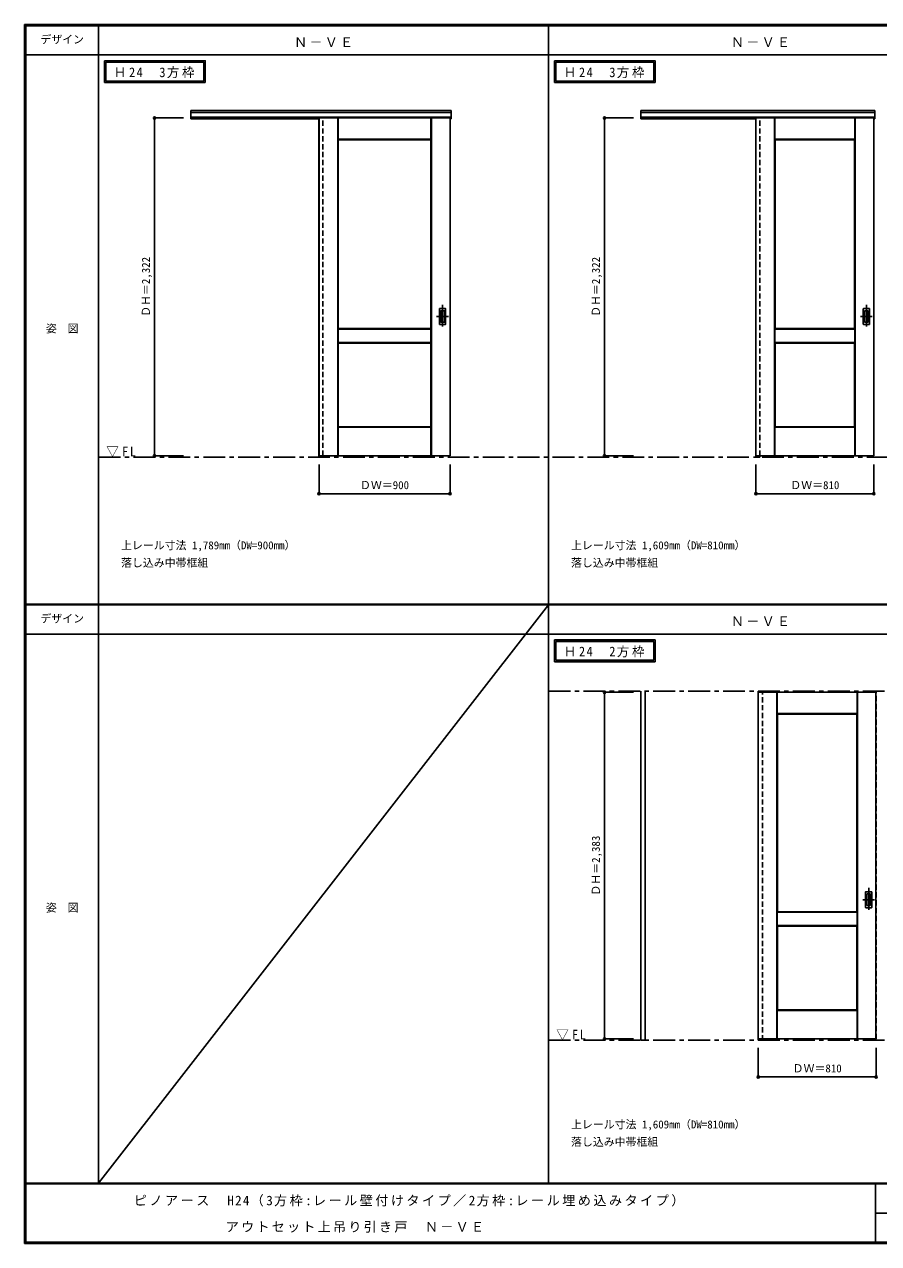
# Model space of a CAD drawing. Units: millimetres, scale not verified. Extents: x -6000 to 5700, y -4307 to 4260.
# Drawn here: x -6000 to -129, y -4205 to 4175 of the extents above; entities that cross this region are included whole.
import ezdxf
from ezdxf.enums import TextEntityAlignment as Align

# ---------------------------------------------------------------- set-up
doc = ezdxf.new("R2010")
doc.units = ezdxf.units.MM
doc.header["$LTSCALE"] = 30
doc.header["$PDMODE"] = 32
doc.header["$PDSIZE"] = 15
doc.linetypes.add('CHAIN1', pattern=[8, 5, -1, 1, -1])
doc.linetypes.add('DASHED1', pattern=[1.8, 1.2, -0.6])
for name, color, linetype in [('0-1_通り芯', 4, 'CHAIN1'), ('0-2_扉', 3, 'Continuous'), ('0-3_仕上げ', 7, 'Continuous'), ('0-4_枠', 3, 'Continuous'), ('0-6_引手', 3, 'Continuous'), ('0-A_文字', 7, 'Continuous'), ('0-B_寸法', 7, 'Continuous'), ('F-0_補助線', 7, 'Continuous'), ('F-1_枠', 6, 'Continuous'), ('F-A_文字', 7, 'Continuous')]:
    doc.layers.add(name, color=color, linetype=linetype)
doc.styles.add('ＭＳ ゴシック', font='')
doc.styles.get('ＭＳ ゴシック').set_extended_font_data('MS Gothic')

msp = doc.modelspace()

# ---------------------------------------------------------------- linework, layer by layer
at = {"layer": '0-1_通り芯'}
for p, q in [((-3125.75, 2248.5), (-3125.75, 2086.5)), ((-213.25, 2248.5), (-213.25, 2086.5)), ((-3084.75, 2167.5), (-3166.75, 2167.5)), ((-172.25, 2167.5), (-254.25, 2167.5)), ((-156.25, -1841), (-238.25, -1841)), ((-197.25, -1760), (-197.25, -1922))]:
    msp.add_line(p, q, dxfattribs=at)
at = {"layer": '0-1_通り芯', "color": 7}
for p, q in [((-5490, 1201), (5690, 1201)), ((-2397.5, -407.5), (515, -407.5)), ((-2397.5, -2807.5), (515, -2807.5))]:
    msp.add_line(p, q, dxfattribs=at)
at = {"layer": '0-2_扉', "color": 4, "linetype": 'DASHED1'}
for p, q in [((-3974.75, 3532), (-3974.75, 3528)), ((-972.25, 3532), (-972.25, 3528)), ((-149.25, -415.5), (-146.25, -415.5)), ((-146.25, -2798.5), (-146.25, -415.5)), ((-149.25, -2798.5), (-146.25, -2798.5))]:
    msp.add_line(p, q, dxfattribs=at)
at = {"layer": '0-2_扉'}
for p, q in [((-3974.75, 3532), (-3074.75, 3532)), ((-972.25, 3532), (-162.25, 3532)), ((-972.25, 3532), (-972.25, 1210)), ((-956.25, -415.5), (-149.25, -415.5))]:
    msp.add_line(p, q, dxfattribs=at)
for points in [[(-3974.75, 3532), (-3974.75, 1210), (-3074.75, 1210), (-3074.75, 3532)], [(-972.25, 1210), (-162.25, 1210), (-162.25, 3532)], [(-956.25, -415.5), (-956.25, -2798.5), (-149.25, -2798.5)]]:
    msp.add_lwpolyline(points, dxfattribs=at)
at = {"layer": '0-3_仕上げ'}
for p, q in [((-3846.75, 1210), (-3846.75, 3532)), ((-3845.25, 3384.5), (-3845.25, 3532)), ((-3843.75, 3386), (-3843.75, 3532)), ((-3205.75, 3386), (-3205.75, 3532)), ((-3204.25, 3384.5), (-3204.25, 3532)), ((-3202.75, 1210), (-3202.75, 3532)), ((-844.25, 1210), (-844.25, 3532)), ((-842.75, 3384.5), (-842.75, 3532)), ((-841.25, 3386), (-841.25, 3532)), ((-293.25, 3386), (-293.25, 3532)), ((-291.75, 3384.5), (-291.75, 3532)), ((-290.25, 1210), (-290.25, 3532)), ((-3843.75, 3386), (-3845.25, 3384.5)), ((-3842.75, 3382), (-3845.25, 3384.5)), ((-3205.75, 3386), (-3843.75, 3386)), ((-3204.25, 3384.5), (-3206.75, 3382)), ((-3205.75, 3386), (-3204.25, 3384.5)), ((-841.25, 3386), (-842.75, 3384.5)), ((-840.25, 3382), (-842.75, 3384.5)), ((-293.25, 3386), (-841.25, 3386)), ((-291.75, 3384.5), (-294.25, 3382)), ((-293.25, 3386), (-291.75, 3384.5)), ((-3845.25, 1987.5), (-3845.25, 2082.5)), ((-3205.75, 2081), (-3843.75, 2081)), ((-3843.75, 1989), (-3843.75, 2081)), ((-3206.75, 2085), (-3204.25, 2082.5)), ((-3205.75, 2081), (-3204.25, 2082.5)), ((-842.75, 1987.5), (-842.75, 2082.5)), ((-293.25, 2081), (-841.25, 2081)), ((-841.25, 1989), (-841.25, 2081)), ((-294.25, 2085), (-291.75, 2082.5)), ((-3843.75, 1989), (-3845.25, 1987.5)), ((-3842.75, 1985), (-3845.25, 1987.5)), ((-3204.25, 1987.5), (-3206.75, 1985)), ((-841.25, 1989), (-842.75, 1987.5)), ((-840.25, 1985), (-842.75, 1987.5)), ((-841.25, 1989), (-293.25, 1989)), ((-291.75, 1987.5), (-294.25, 1985)), ((-3843.75, 1406), (-3845.25, 1407.5)), ((-3205.75, 1406), (-3843.75, 1406)), ((-3843.75, 1210), (-3843.75, 1406)), ((-3206.75, 1410), (-3204.25, 1407.5)), ((-3205.75, 1406), (-3204.25, 1407.5)), ((-3205.75, 1210), (-3205.75, 1406)), ((-3204.25, 1210), (-3204.25, 1407.5)), ((-841.25, 1406), (-842.75, 1407.5)), ((-293.25, 1406), (-841.25, 1406)), ((-841.25, 1210), (-841.25, 1406)), ((-294.25, 1410), (-291.75, 1407.5)), ((-293.25, 1406), (-291.75, 1407.5)), ((-293.25, 1210), (-293.25, 1406)), ((-291.75, 1210), (-291.75, 1407.5)), ((-828.25, -2798.5), (-828.25, -415.5)), ((-826.75, -563), (-826.75, -415.5)), ((-825.25, -561.5), (-825.25, -415.5)), ((-277.25, -561.5), (-277.25, -415.5)), ((-275.75, -563), (-275.75, -415.5)), ((-274.25, -2798.5), (-274.25, -415.5)), ((-825.25, -561.5), (-826.75, -563)), ((-824.25, -565.5), (-826.75, -563)), ((-277.25, -561.5), (-825.25, -561.5)), ((-275.75, -563), (-278.25, -565.5)), ((-277.25, -561.5), (-275.75, -563)), ((-826.75, -2021), (-826.75, -1926)), ((-278.25, -1923.5), (-275.75, -1926)), ((-277.25, -1927.5), (-825.25, -1927.5)), ((-825.25, -2019.5), (-825.25, -1927.5)), ((-825.25, -2019.5), (-826.75, -2021)), ((-824.25, -2023.5), (-826.75, -2021)), ((-825.25, -2019.5), (-277.25, -2019.5)), ((-275.75, -2021), (-278.25, -2023.5)), ((-825.25, -2602.5), (-826.75, -2601)), ((-277.25, -2602.5), (-825.25, -2602.5)), ((-825.25, -2798.5), (-825.25, -2602.5)), ((-278.25, -2598.5), (-275.75, -2601)), ((-277.25, -2602.5), (-275.75, -2601)), ((-277.25, -2798.5), (-277.25, -2602.5)), ((-275.75, -2798.5), (-275.75, -2601))]:
    msp.add_line(p, q, dxfattribs=at)
at = {"layer": '0-3_仕上げ', "color": 3}
for p, q in [((-3206.75, 3382), (-3842.75, 3382)), ((-3842.75, 2085), (-3842.75, 3382)), ((-3206.75, 2085), (-3206.75, 3382)), ((-294.25, 3382), (-840.25, 3382)), ((-840.25, 2085), (-840.25, 3382)), ((-294.25, 2085), (-294.25, 3382)), ((-3206.75, 2085), (-3842.75, 2085)), ((-294.25, 2085), (-840.25, 2085)), ((-3842.75, 1985), (-3206.75, 1985)), ((-3842.75, 1410), (-3842.75, 1985)), ((-3206.75, 1410), (-3206.75, 1985)), ((-840.25, 1985), (-294.25, 1985)), ((-840.25, 1410), (-840.25, 1985)), ((-294.25, 1410), (-294.25, 1985)), ((-3206.75, 1410), (-3842.75, 1410)), ((-294.25, 1410), (-840.25, 1410)), ((-278.25, -565.5), (-824.25, -565.5)), ((-824.25, -1923.5), (-824.25, -565.5)), ((-278.25, -1923.5), (-278.25, -565.5)), ((-278.25, -1923.5), (-824.25, -1923.5)), ((-824.25, -2023.5), (-278.25, -2023.5)), ((-824.25, -2598.5), (-824.25, -2023.5)), ((-278.25, -2598.5), (-278.25, -2023.5)), ((-278.25, -2598.5), (-824.25, -2598.5))]:
    msp.add_line(p, q, dxfattribs=at)
at = {"layer": '0-3_仕上げ'}
for points in [[(-3843.75, 2081), (-3845.25, 2082.5), (-3842.75, 2085)], [(-3843.75, 1989), (-3205.75, 1989), (-3205.75, 2081)], [(-3205.75, 1989), (-3204.25, 1987.5), (-3204.25, 2082.5)], [(-841.25, 2081), (-842.75, 2082.5), (-840.25, 2085)], [(-293.25, 1989), (-293.25, 2081), (-291.75, 2082.5)], [(-293.25, 1989), (-291.75, 1987.5), (-291.75, 2082.5)], [(-3845.25, 1210), (-3845.25, 1407.5), (-3842.75, 1410)], [(-842.75, 1210), (-842.75, 1407.5), (-840.25, 1410)], [(-825.25, -1927.5), (-826.75, -1926), (-824.25, -1923.5)], [(-277.25, -2019.5), (-277.25, -1927.5), (-275.75, -1926)], [(-277.25, -2019.5), (-275.75, -2021), (-275.75, -1926)], [(-826.75, -2798.5), (-826.75, -2601), (-824.25, -2598.5)]]:
    msp.add_lwpolyline(points, dxfattribs=at)
at = {"layer": '0-4_枠'}
for p, q in [((-4855.75, 3582), (-3066.75, 3582)), ((-4855.75, 3525), (-4855.75, 3582)), ((-4855.75, 3569), (-3066.75, 3569)), ((-4855.75, 3537), (-3066.75, 3537)), ((-4855.75, 3525), (-3974.75, 3525)), ((-3975.75, 3537), (-3975.75, 1201)), ((-3947.75, 3532), (-3947.75, 3537)), ((-3074.75, 3525), (-3066.75, 3525)), ((-3066.75, 3525), (-3066.75, 3582)), ((-1763.25, 3582), (-154.25, 3582)), ((-1763.25, 3525), (-1763.25, 3582)), ((-1763.25, 3569), (-154.25, 3569)), ((-1763.25, 3537), (-154.25, 3537)), ((-1763.25, 3525), (-972.25, 3525)), ((-973.25, 3537), (-973.25, 1201)), ((-945.25, 3532), (-945.25, 3537)), ((-162.25, 3525), (-154.25, 3525)), ((-154.25, 3525), (-154.25, 3582)), ((-3975.75, 1201), (-3947.75, 1201)), ((-3947.75, 1210), (-3947.75, 1201)), ((-973.25, 1201), (-945.25, 1201)), ((-945.25, 1210), (-945.25, 1201)), ((-1763.25, -2807.5), (-1763.25, -407.5)), ((-149.25, -2807.5), (-149.25, -407.5))]:
    msp.add_line(p, q, dxfattribs=at)
at = {"layer": '0-4_枠', "color": 4, "linetype": 'DASHED1'}
for p, q in [((-3947.75, 1210), (-3947.75, 3532)), ((-945.25, 1210), (-945.25, 3532)), ((-956.25, -2807.5), (-956.25, -407.5)), ((-926.25, -2807.5), (-926.25, -407.5))]:
    msp.add_line(p, q, dxfattribs=at)
at = {"layer": '0-4_枠'}
msp.add_lwpolyline([(-1763.25, -2807.5), (-1733.25, -2807.5), (-1733.25, -407.5)], dxfattribs=at)
at = {"layer": '0-6_引手'}
for p, q in [((-3146.75, 2221), (-3146.75, 2114)), ((-3145.25, 2222.5), (-3106.25, 2222.5)), ((-3104.75, 2114), (-3104.75, 2221)), ((-234.25, 2221), (-234.25, 2114)), ((-232.75, 2222.5), (-193.75, 2222.5)), ((-192.25, 2114), (-192.25, 2221)), ((-3145.25, 2112.5), (-3106.25, 2112.5)), ((-232.75, 2112.5), (-193.75, 2112.5)), ((-218.25, -1787.5), (-218.25, -1894.5)), ((-216.75, -1786), (-177.75, -1786)), ((-176.25, -1894.5), (-176.25, -1787.5)), ((-216.75, -1896), (-177.75, -1896))]:
    msp.add_line(p, q, dxfattribs=at)
at = {"layer": '0-6_引手', "color": 7}
for p, q in [((-3138.25, 2205), (-3138.25, 2130)), ((-3136.75, 2206.5), (-3114.75, 2206.5)), ((-3113.25, 2130), (-3113.25, 2205)), ((-225.75, 2205), (-225.75, 2130)), ((-224.25, 2206.5), (-202.25, 2206.5)), ((-200.75, 2130), (-200.75, 2205)), ((-3136.75, 2128.5), (-3114.75, 2128.5)), ((-224.25, 2128.5), (-202.25, 2128.5)), ((-209.75, -1803.5), (-209.75, -1878.5)), ((-208.25, -1802), (-186.25, -1802)), ((-184.75, -1878.5), (-184.75, -1803.5)), ((-208.25, -1880), (-186.25, -1880))]:
    msp.add_line(p, q, dxfattribs=at)
at = {"layer": '0-6_引手'}
for centre, start, end in [((-3145.25, 2221), 90, 180), ((-3106.25, 2221), 0, 90), ((-232.75, 2221), 90, 180), ((-193.75, 2221), 0, 90), ((-3145.25, 2114), 180, 270), ((-3106.25, 2114), 270, 0), ((-232.75, 2114), 180, 270), ((-193.75, 2114), 270, 0), ((-216.75, -1787.5), 90, 180), ((-177.75, -1787.5), 0, 90), ((-216.75, -1894.5), 180, 270), ((-177.75, -1894.5), 270, 0)]:
    msp.add_arc(centre, 1.5, start, end, dxfattribs=at)
at = {"layer": '0-6_引手', "color": 7}
for centre, start, end in [((-3136.75, 2205), 90, 180), ((-3114.75, 2205), 0, 90), ((-224.25, 2205), 90, 180), ((-202.25, 2205), 0, 90), ((-3136.75, 2130), 180, 270), ((-3114.75, 2130), 270, 0), ((-224.25, 2130), 180, 270), ((-202.25, 2130), 270, 0), ((-208.25, -1803.5), 90, 180), ((-186.25, -1803.5), 0, 90), ((-208.25, -1878.5), 180, 270), ((-186.25, -1878.5), 270, 0)]:
    msp.add_arc(centre, 1.5, start, end, dxfattribs=at)
at = {"layer": '0-A_文字'}
for p, q in [((-5450, 3925), (-5450, 3775)), ((-5440, 3915), (-5440, 3785)), ((-5440, 3915), (-4767.38, 3915)), ((-4767.38, 3915), (-4767.38, 3785)), ((-2357.5, 3925), (-2357.5, 3775)), ((-2347.5, 3915), (-2347.5, 3785)), ((-2347.5, 3915), (-1674.88, 3915)), ((-1674.88, 3915), (-1674.88, 3785)), ((-5450, 3775), (-4757.38, 3775)), ((-5440, 3785), (-4767.38, 3785)), ((-2357.5, 3775), (-1664.88, 3775)), ((-2347.5, 3785), (-1674.88, 3785)), ((-2357.5, -55.5), (-2357.5, -205.5)), ((-2347.5, -65.5), (-2347.5, -195.5)), ((-2347.5, -65.5), (-1674.88, -65.5)), ((-1674.88, -65.5), (-1674.88, -195.5)), ((-2357.5, -205.5), (-1664.88, -205.5)), ((-2347.5, -195.5), (-1674.88, -195.5))]:
    msp.add_line(p, q, dxfattribs=at)
for points in [[(-5450, 3925), (-4757.38, 3925), (-4757.38, 3775)], [(-2357.5, 3925), (-1664.88, 3925), (-1664.88, 3775)], [(-2357.5, -55.5), (-1664.88, -55.5), (-1664.88, -205.5)]]:
    msp.add_lwpolyline(points, dxfattribs=at)
at = {"layer": '0-B_寸法', "color": 4}
for p, q in [((-5105.75, 3532), (-4905.75, 3532)), ((-2013.25, 3532), (-1813.25, 3532)), ((-3974.75, 949), (-3974.75, 1149)), ((-3074.75, 949), (-3074.75, 1149)), ((-972.25, 949), (-972.25, 1149)), ((-162.25, 949), (-162.25, 1149)), ((-3074.75, 949), (-3974.75, 949)), ((-162.25, 949), (-972.25, 949)), ((-2013.25, -415.5), (-1813.25, -415.5)), ((-956.25, -3059.5), (-956.25, -2859.5)), ((-146.25, -3059.5), (-146.25, -2859.5)), ((-146.25, -3059.5), (-956.25, -3059.5))]:
    msp.add_line(p, q, dxfattribs=at)
for points in [[(-5105.75, 3532), (-5105.75, 1210), (-4905.75, 1210)], [(-2013.25, 3532), (-2013.25, 1210), (-1813.25, 1210)], [(-2013.25, -415.5), (-2013.25, -2798.5), (-1813.25, -2798.5)]]:
    msp.add_lwpolyline(points, dxfattribs=at)
at = {"layer": '0-B_寸法'}
for p in [(-5105.75, 3532), (-2013.25, 3532), (-5105.75, 1210), (-2013.25, 1210), (-3974.75, 949), (-3074.75, 949), (-972.25, 949), (-162.25, 949), (-2013.25, -415.5), (-2013.25, -2798.5), (-956.25, -3059.5), (-146.25, -3059.5)]:
    msp.add_point(p, dxfattribs=at)
at = {"layer": 'F-0_補助線'}
msp.add_line((-2397.5, 184.5), (-5490, -3790), dxfattribs=at)
at = {"layer": 'F-1_枠'}
for p, q in [((-6000, 4175), (5700, 4175)), ((-6000, 4175), (-6000, -4205)), ((-6000, 4170), (5700, 4170)), ((-6000, 4165), (5700, 4165)), ((-5995, 4175), (-5995, -4205)), ((-5990, 4175), (-5990, -4205)), ((-5490, 4175), (-5490, -3790)), ((-2397.5, -3790), (-2397.5, 4175)), ((-6000, 3965), (5700, 3965)), ((-6000, 190.5), (5700, 190.5)), ((-6000, 187.5), (5700, 187.5)), ((-6000, 184.5), (5700, 184.5)), ((-6000, -15.5), (5700, -15.5)), ((5700, -3790), (-6000, -3790)), ((5700, -3795), (-6000, -3795)), ((-150, -3795), (-150, -4195)), ((-150, -3995), (5690, -3995.01)), ((5700, -4195), (-6000, -4195)), ((5700, -4200), (-6000, -4200)), ((5700, -4205), (-6000, -4205))]:
    msp.add_line(p, q, dxfattribs=at)

# ---------------------------------------------------------------- texts
at = {"layer": '0-A_文字', "style": 'ＭＳ ゴシック'}
for s, p in [('上レール寸法 1,789mm（DW=900mm）', (-5335.75, 550.5)), ('上レール寸法 1,609mm（DW=810mm）', (-2243.25, 550.5)), ('落し込み中帯框組', (-5335.75, 430.5)), ('落し込み中帯框組', (-2243.25, 430.5)), ('上レール寸法 1,609mm（DW=810mm）', (-2243.25, -3430)), ('落し込み中帯框組', (-2243.25, -3550))]:
    msp.add_text(s, height=54.99, dxfattribs=at).set_placement(p, align=Align.BOTTOM_LEFT)
at = {"layer": '0-A_文字', "char_height": 65.98, "attachment_point": 7, "style": 'ＭＳ ゴシック'}
for s, insert in [('\\T1.17;Ｎ－ＶＥ', (-4146.25, 4020)), ('\\T1.17;Ｎ－ＶＥ', (-1143.75, 4020)), ('\\T1.22;\\W0.95;Ｈ24\u30003方枠', (-5385.34, 3805)), ('\\T1.22;\\W0.95;Ｈ24\u30003方枠', (-2292.84, 3805)), ('\\T1.26;\\W0.95;▽FL', (-5437, 1201)), ('\\T1.17;Ｎ－ＶＥ', (-1143.75, 39.5)), ('\\T1.22;\\W0.95;Ｈ24\u30002方枠', (-2292.84, -175.5)), ('\\T1.26;\\W0.95;▽FL', (-2344.5, -2807.5))]:
    msp.add_mtext(s, dxfattribs=dict(at, insert=insert))
at = {"layer": '0-B_寸法', "style": 'ＭＳ ゴシック'}
for s, p in [('ＤＨ＝2,322', (-5120.75, 2164.75)), ('ＤＨ＝2,322', (-2028.25, 2164.75)), ('ＤＨ＝2,383', (-2028.25, -1813.25))]:
    msp.add_text(s, height=54.99, rotation=90, dxfattribs=at).set_placement(p, align=Align.BOTTOM_LEFT)
for s, p in [('ＤＷ＝900', (-3693.5, 964)), ('ＤＷ＝810', (-736, 964)), ('ＤＷ＝810', (-720, -3044.5))]:
    msp.add_text(s, height=54.99, dxfattribs=at).set_placement(p, align=Align.BOTTOM_LEFT)
at = {"layer": 'F-A_文字', "style": 'ＭＳ ゴシック'}
for s, p in [('デザイン', (-5890, 4027.5)), ('姿\u3000図', (-5852.5, 2040.25)), ('デザイン', (-5890, 47)), ('姿\u3000図', (-5852.5, -1940.25))]:
    msp.add_text(s, height=54.99, dxfattribs=at).set_placement(p, align=Align.BOTTOM_LEFT)
at = {"layer": 'F-A_文字', "char_height": 65.98, "attachment_point": 7, "style": 'ＭＳ ゴシック'}
for s, insert in [('\\T1.19;ピノアース\u3000H24（3方枠:レール壁付けタイプ／2方枠:レール埋め込みタイプ）', (-5247.55, -3950)), ('\\T1.17;\u3000\u3000\u3000\u3000\u3000\u3000アウトセット上吊り引き戸\u3000Ｎ－ＶＥ', (-5247.55, -4130))]:
    msp.add_mtext(s, dxfattribs=dict(at, insert=insert))

doc.saveas('drawing.dxf')
